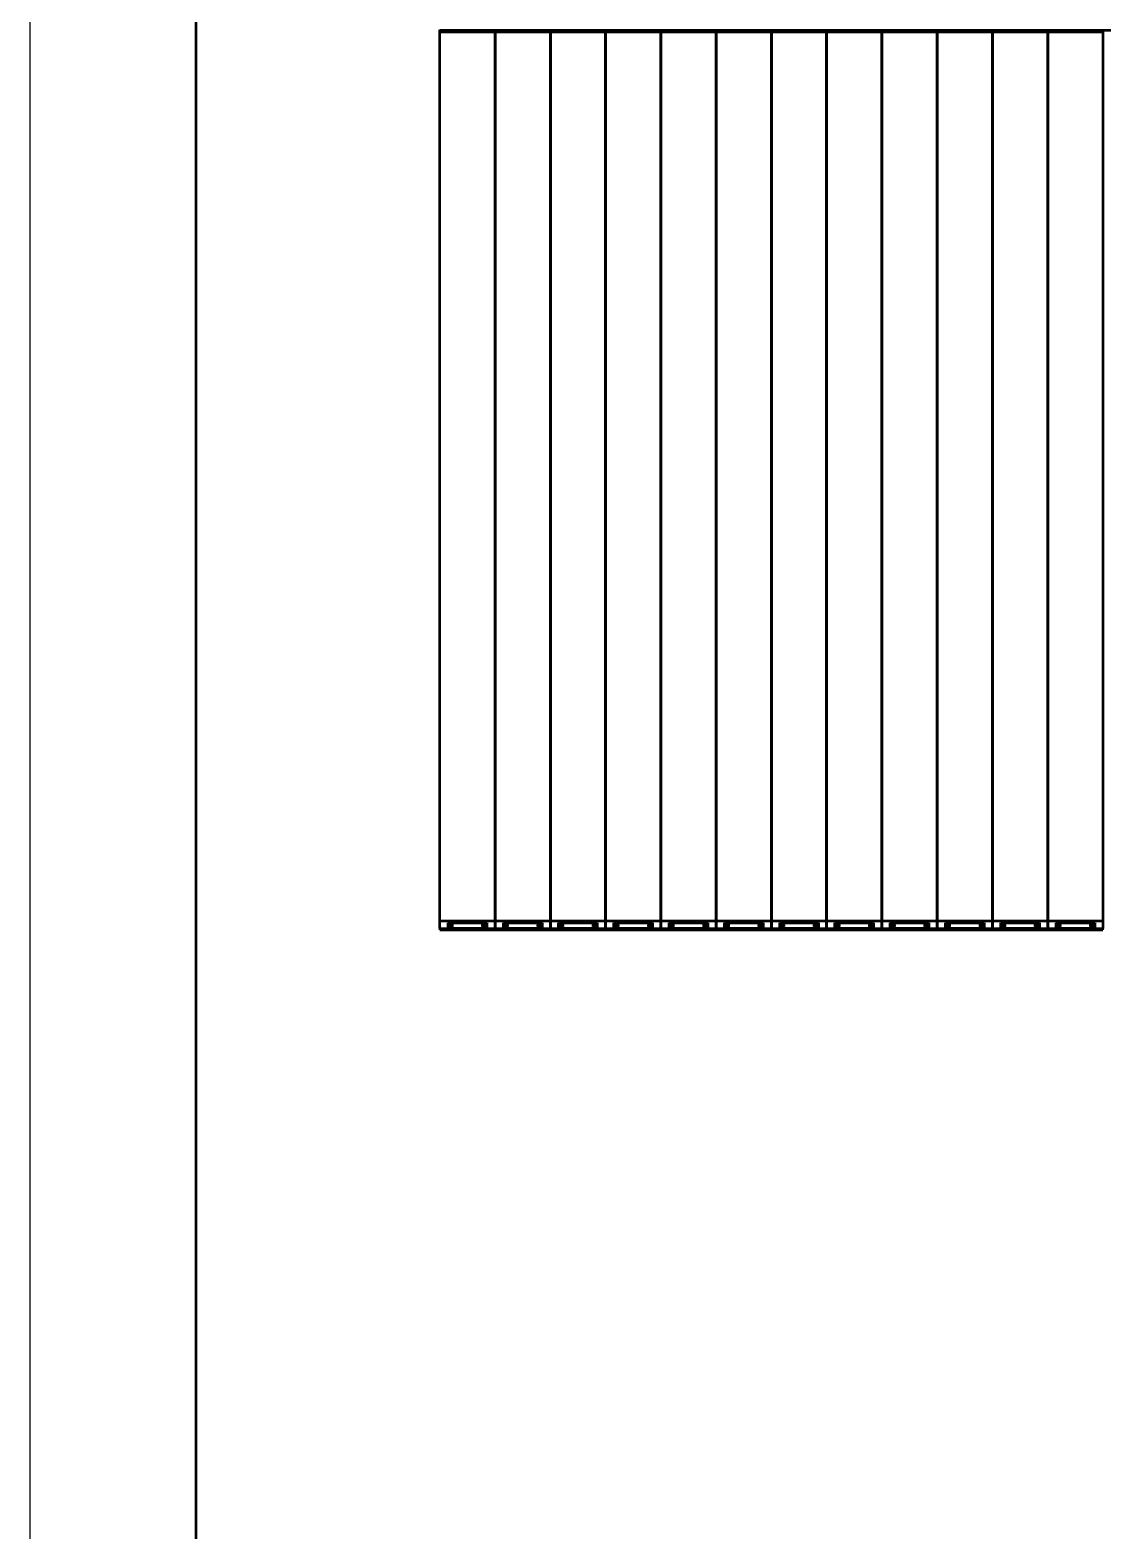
# Model space of a CAD drawing. Header units: millimetres. Extents: x 0 to 25230, y 0 to 17820.
# Drawn here: x 0 to 3883, y 8662 to 14094 of the extents above; entities that cross this region are included whole.
import ezdxf

# ---------------------------------------------------------------- set-up
doc = ezdxf.new("R2010")
doc.units = ezdxf.units.MM
doc.header["$LTSCALE"] = 30
for name, color, linetype, lineweight in [('Видимые тонкие (ГОСТ)', 7, 'Continuous', 35), ('Видимый контур (ГОСТ)', 7, 'Continuous', 50), ('Кромка (ГОСТ)', 7, 'Continuous', 50), ('Линия резьбы (ГОСТ)', 7, 'Continuous', 25)]:
    doc.layers.add(name, color=color, linetype=linetype, lineweight=lineweight)

# ---------------------------------------------------------------- blocks, each defined once
blk = doc.blocks.new('Рамки ГОСТ_ граница 594x841_2')
at = {"layer": 'Кромка (ГОСТ)', "lineweight": 25}
blk.add_line((0, 0), (0, 594), dxfattribs=at)
at = {"layer": 'Кромка (ГОСТ)'}
blk.add_line((20, 589), (20, 5), dxfattribs=at)

msp = doc.modelspace()

# ---------------------------------------------------------------- linework, layer by layer
at = {"layer": 'Видимые тонкие (ГОСТ)'}
for p, q in [((1483.0679, 10843.7067), (1513.0679, 10843.7067)), ((1483.0679, 10842.216), (1683.0679, 10842.216)), ((1653.0679, 10843.7067), (1683.0679, 10843.7067)), ((1683.0679, 10843.7067), (1713.0679, 10843.7067)), ((1683.0679, 10842.216), (1883.0679, 10842.216)), ((1853.0679, 10843.7067), (1883.0679, 10843.7067)), ((1883.0679, 10843.7067), (1913.0679, 10843.7067)), ((1883.0679, 10842.216), (2083.0679, 10842.216)), ((2053.0679, 10843.7067), (2083.0679, 10843.7067)), ((2083.0679, 10843.7067), (2113.0679, 10843.7067)), ((2083.0679, 10842.216), (2283.0679, 10842.216)), ((2253.0679, 10843.7067), (2283.0679, 10843.7067)), ((2283.0679, 10843.7067), (2313.0679, 10843.7067)), ((2283.0679, 10842.216), (2483.0679, 10842.216)), ((2453.0679, 10843.7067), (2483.0679, 10843.7067)), ((2483.0679, 10843.7067), (2513.0679, 10843.7067)), ((2483.0679, 10842.216), (2683.0679, 10842.216)), ((2653.0679, 10843.7067), (2683.0679, 10843.7067)), ((2683.0679, 10843.7067), (2713.0679, 10843.7067)), ((2683.0679, 10842.216), (2883.0679, 10842.216)), ((2853.0679, 10843.7067), (2883.0679, 10843.7067)), ((2883.0679, 10843.7067), (2913.0679, 10843.7067)), ((2883.0679, 10842.216), (3083.0679, 10842.216)), ((3053.0679, 10843.7067), (3083.0679, 10843.7067)), ((3083.0679, 10843.7067), (3113.0679, 10843.7067)), ((3083.0679, 10842.216), (3283.0679, 10842.216)), ((3253.0679, 10843.7067), (3283.0679, 10843.7067)), ((3283.0679, 10843.7067), (3313.0679, 10843.7067)), ((3283.0679, 10842.216), (3483.0679, 10842.216)), ((3453.0679, 10843.7067), (3483.0679, 10843.7067)), ((3483.0679, 10843.7067), (3513.0679, 10843.7067)), ((3483.0679, 10842.216), (3683.0679, 10842.216)), ((3653.0679, 10843.7067), (3683.0679, 10843.7067)), ((3683.0679, 10843.7067), (3713.0679, 10843.7067)), ((3683.0679, 10842.216), (3883.0679, 10842.216)), ((3853.0679, 10843.7067), (3883.0679, 10843.7067))]:
    msp.add_line(p, q, dxfattribs=at)
at = {"layer": 'Видимый контур (ГОСТ)'}
for p, q in [((1483.0679, 14092.9985), (1483.0679, 14094.7985)), ((1483.0679, 14092.9985), (6483.0679, 14092.9985)), ((1483.0679, 14087.8526), (1483.0679, 14092.9985)), ((1483.0679, 10868.7067), (1483.0679, 14087.8526)), ((1483.0679, 14087.8526), (1683.0679, 14087.8526)), ((1683.0679, 14087.8526), (1683.0679, 14092.9985)), ((1683.0679, 14092.9985), (1683.0679, 14087.8526)), ((1683.0679, 10868.7067), (1683.0679, 14087.8526)), ((1683.0679, 14087.8526), (1883.0679, 14087.8526)), ((1683.0679, 14087.8526), (1683.0679, 10868.7067)), ((1883.0679, 14087.8526), (1883.0679, 14092.9985)), ((1883.0679, 14092.9985), (1883.0679, 14087.8526)), ((1883.0679, 10868.7067), (1883.0679, 14087.8526)), ((1883.0679, 14087.8526), (2083.0679, 14087.8526)), ((1883.0679, 14087.8526), (1883.0679, 10868.7067)), ((2083.0679, 14087.8526), (2083.0679, 14092.9985)), ((2083.0679, 14092.9985), (2083.0679, 14087.8526)), ((2083.0679, 10868.7067), (2083.0679, 14087.8526)), ((2083.0679, 14087.8526), (2283.0679, 14087.8526)), ((2083.0679, 14087.8526), (2083.0679, 10868.7067)), ((2283.0679, 14087.8526), (2283.0679, 14092.9985)), ((2283.0679, 14092.9985), (2283.0679, 14087.8526)), ((2283.0679, 10868.7067), (2283.0679, 14087.8526)), ((2283.0679, 14087.8526), (2483.0679, 14087.8526)), ((2283.0679, 14087.8526), (2283.0679, 10868.7067)), ((2483.0679, 14087.8526), (2483.0679, 14092.9985)), ((2483.0679, 14092.9985), (2483.0679, 14087.8526)), ((2483.0679, 10868.7067), (2483.0679, 14087.8526)), ((2483.0679, 14087.8526), (2683.0679, 14087.8526)), ((2483.0679, 14087.8526), (2483.0679, 10868.7067)), ((2683.0679, 14087.8526), (2683.0679, 14092.9985)), ((2683.0679, 14092.9985), (2683.0679, 14087.8526)), ((2683.0679, 10868.7067), (2683.0679, 14087.8526)), ((2683.0679, 14087.8526), (2883.0679, 14087.8526)), ((2683.0679, 14087.8526), (2683.0679, 10868.7067)), ((2883.0679, 14087.8526), (2883.0679, 14092.9985)), ((2883.0679, 14092.9985), (2883.0679, 14087.8526)), ((2883.0679, 10868.7067), (2883.0679, 14087.8526)), ((2883.0679, 14087.8526), (3083.0679, 14087.8526)), ((2883.0679, 14087.8526), (2883.0679, 10868.7067)), ((3083.0679, 14087.8526), (3083.0679, 14092.9985)), ((3083.0679, 14092.9985), (3083.0679, 14087.8526)), ((3083.0679, 10868.7067), (3083.0679, 14087.8526)), ((3083.0679, 14087.8526), (3283.0679, 14087.8526)), ((3083.0679, 14087.8526), (3083.0679, 10868.7067)), ((3283.0679, 14087.8526), (3283.0679, 14092.9985)), ((3283.0679, 14092.9985), (3283.0679, 14087.8526)), ((3283.0679, 10868.7067), (3283.0679, 14087.8526)), ((3283.0679, 14087.8526), (3483.0679, 14087.8526)), ((3283.0679, 14087.8526), (3283.0679, 10868.7067)), ((3483.0679, 14087.8526), (3483.0679, 14092.9985)), ((3483.0679, 14092.9985), (3483.0679, 14087.8526)), ((3483.0679, 10868.7067), (3483.0679, 14087.8526)), ((3483.0679, 14087.8526), (3683.0679, 14087.8526)), ((3483.0679, 14087.8526), (3483.0679, 10868.7067)), ((3683.0679, 14087.8526), (3683.0679, 14092.9985)), ((3683.0679, 14092.9985), (3683.0679, 14087.8526)), ((3683.0679, 10868.7067), (3683.0679, 14087.8526)), ((3683.0679, 14087.8526), (3883.0679, 14087.8526)), ((3683.0679, 14087.8526), (3683.0679, 10868.7067)), ((3883.0679, 14092.9985), (3883.0679, 14087.8526)), ((3883.0679, 14087.8526), (3883.0679, 10868.7067)), ((1483.0679, 10843.7067), (1483.0679, 10868.7067)), ((1683.0679, 10868.7067), (1483.0679, 10868.7067)), ((1683.0679, 10843.7067), (1683.0679, 10868.7067)), ((1883.0679, 10868.7067), (1683.0679, 10868.7067)), ((1683.0679, 10868.7067), (1683.0679, 10843.7067)), ((1883.0679, 10843.7067), (1883.0679, 10868.7067)), ((2083.0679, 10868.7067), (1883.0679, 10868.7067)), ((1883.0679, 10868.7067), (1883.0679, 10843.7067)), ((2083.0679, 10843.7067), (2083.0679, 10868.7067)), ((2283.0679, 10868.7067), (2083.0679, 10868.7067)), ((2083.0679, 10868.7067), (2083.0679, 10843.7067)), ((2283.0679, 10843.7067), (2283.0679, 10868.7067)), ((2483.0679, 10868.7067), (2283.0679, 10868.7067)), ((2283.0679, 10868.7067), (2283.0679, 10843.7067)), ((2483.0679, 10843.7067), (2483.0679, 10868.7067)), ((2683.0679, 10868.7067), (2483.0679, 10868.7067)), ((2483.0679, 10868.7067), (2483.0679, 10843.7067)), ((2683.0679, 10843.7067), (2683.0679, 10868.7067)), ((2883.0679, 10868.7067), (2683.0679, 10868.7067)), ((2683.0679, 10868.7067), (2683.0679, 10843.7067)), ((2883.0679, 10843.7067), (2883.0679, 10868.7067)), ((3083.0679, 10868.7067), (2883.0679, 10868.7067)), ((2883.0679, 10868.7067), (2883.0679, 10843.7067)), ((3083.0679, 10843.7067), (3083.0679, 10868.7067)), ((3283.0679, 10868.7067), (3083.0679, 10868.7067)), ((3083.0679, 10868.7067), (3083.0679, 10843.7067)), ((3283.0679, 10843.7067), (3283.0679, 10868.7067)), ((3483.0679, 10868.7067), (3283.0679, 10868.7067)), ((3283.0679, 10868.7067), (3283.0679, 10843.7067)), ((3483.0679, 10843.7067), (3483.0679, 10868.7067)), ((3683.0679, 10868.7067), (3483.0679, 10868.7067)), ((3483.0679, 10868.7067), (3483.0679, 10843.7067)), ((3683.0679, 10843.7067), (3683.0679, 10868.7067)), ((3883.0679, 10868.7067), (3683.0679, 10868.7067)), ((3683.0679, 10868.7067), (3683.0679, 10843.7067)), ((3883.0679, 10868.7067), (3883.0679, 10843.7067)), ((1483.0679, 10842.216), (1483.0679, 10843.7067)), ((1483.0679, 10842.216), (1483.0679, 10837.8526)), ((1483.0679, 10837.8526), (1683.0679, 10837.8526)), ((1513.0679, 10862.7067), (1653.0679, 10862.7067)), ((1513.0679, 10842.7067), (1513.0679, 10862.7067)), ((1653.0679, 10842.7067), (1513.0679, 10842.7067)), ((1653.0679, 10862.7067), (1653.0679, 10842.7067)), ((1683.0679, 10842.216), (1683.0679, 10843.7067)), ((1683.0679, 10843.7067), (1683.0679, 10842.216)), ((1683.0679, 10842.216), (1683.0679, 10837.8526)), ((1683.0679, 10837.8526), (1683.0679, 10842.216)), ((1683.0679, 10837.8526), (1883.0679, 10837.8526)), ((1713.0679, 10862.7067), (1853.0679, 10862.7067)), ((1713.0679, 10842.7067), (1713.0679, 10862.7067)), ((1853.0679, 10842.7067), (1713.0679, 10842.7067)), ((1853.0679, 10862.7067), (1853.0679, 10842.7067)), ((1883.0679, 10842.216), (1883.0679, 10843.7067)), ((1883.0679, 10843.7067), (1883.0679, 10842.216)), ((1883.0679, 10842.216), (1883.0679, 10837.8526)), ((1883.0679, 10837.8526), (1883.0679, 10842.216)), ((1883.0679, 10837.8526), (2083.0679, 10837.8526)), ((1913.0679, 10862.7067), (2053.0679, 10862.7067)), ((1913.0679, 10842.7067), (1913.0679, 10862.7067)), ((2053.0679, 10842.7067), (1913.0679, 10842.7067)), ((2053.0679, 10862.7067), (2053.0679, 10842.7067)), ((2083.0679, 10842.216), (2083.0679, 10843.7067)), ((2083.0679, 10843.7067), (2083.0679, 10842.216)), ((2083.0679, 10842.216), (2083.0679, 10837.8526)), ((2083.0679, 10837.8526), (2083.0679, 10842.216)), ((2083.0679, 10837.8526), (2283.0679, 10837.8526)), ((2113.0679, 10862.7067), (2253.0679, 10862.7067)), ((2113.0679, 10842.7067), (2113.0679, 10862.7067)), ((2253.0679, 10842.7067), (2113.0679, 10842.7067)), ((2253.0679, 10862.7067), (2253.0679, 10842.7067)), ((2283.0679, 10842.216), (2283.0679, 10843.7067)), ((2283.0679, 10843.7067), (2283.0679, 10842.216)), ((2283.0679, 10842.216), (2283.0679, 10837.8526)), ((2283.0679, 10837.8526), (2283.0679, 10842.216)), ((2283.0679, 10837.8526), (2483.0679, 10837.8526)), ((2313.0679, 10862.7067), (2453.0679, 10862.7067)), ((2313.0679, 10842.7067), (2313.0679, 10862.7067)), ((2453.0679, 10842.7067), (2313.0679, 10842.7067)), ((2453.0679, 10862.7067), (2453.0679, 10842.7067)), ((2483.0679, 10842.216), (2483.0679, 10843.7067)), ((2483.0679, 10843.7067), (2483.0679, 10842.216)), ((2483.0679, 10842.216), (2483.0679, 10837.8526)), ((2483.0679, 10837.8526), (2483.0679, 10842.216)), ((2483.0679, 10837.8526), (2683.0679, 10837.8526)), ((2513.0679, 10862.7067), (2653.0679, 10862.7067)), ((2513.0679, 10842.7067), (2513.0679, 10862.7067)), ((2653.0679, 10842.7067), (2513.0679, 10842.7067)), ((2653.0679, 10862.7067), (2653.0679, 10842.7067)), ((2683.0679, 10842.216), (2683.0679, 10843.7067)), ((2683.0679, 10843.7067), (2683.0679, 10842.216)), ((2683.0679, 10842.216), (2683.0679, 10837.8526)), ((2683.0679, 10837.8526), (2683.0679, 10842.216)), ((2683.0679, 10837.8526), (2883.0679, 10837.8526)), ((2713.0679, 10862.7067), (2853.0679, 10862.7067)), ((2713.0679, 10842.7067), (2713.0679, 10862.7067)), ((2853.0679, 10842.7067), (2713.0679, 10842.7067)), ((2853.0679, 10862.7067), (2853.0679, 10842.7067)), ((2883.0679, 10842.216), (2883.0679, 10843.7067)), ((2883.0679, 10843.7067), (2883.0679, 10842.216)), ((2883.0679, 10842.216), (2883.0679, 10837.8526)), ((2883.0679, 10837.8526), (2883.0679, 10842.216)), ((2883.0679, 10837.8526), (3083.0679, 10837.8526)), ((2913.0679, 10862.7067), (3053.0679, 10862.7067)), ((2913.0679, 10842.7067), (2913.0679, 10862.7067)), ((3053.0679, 10842.7067), (2913.0679, 10842.7067)), ((3053.0679, 10862.7067), (3053.0679, 10842.7067)), ((3083.0679, 10842.216), (3083.0679, 10843.7067)), ((3083.0679, 10843.7067), (3083.0679, 10842.216)), ((3083.0679, 10842.216), (3083.0679, 10837.8526)), ((3083.0679, 10837.8526), (3083.0679, 10842.216)), ((3083.0679, 10837.8526), (3283.0679, 10837.8526)), ((3113.0679, 10862.7067), (3253.0679, 10862.7067)), ((3113.0679, 10842.7067), (3113.0679, 10862.7067)), ((3253.0679, 10842.7067), (3113.0679, 10842.7067)), ((3253.0679, 10862.7067), (3253.0679, 10842.7067)), ((3283.0679, 10842.216), (3283.0679, 10843.7067)), ((3283.0679, 10843.7067), (3283.0679, 10842.216)), ((3283.0679, 10842.216), (3283.0679, 10837.8526)), ((3283.0679, 10837.8526), (3283.0679, 10842.216)), ((3283.0679, 10837.8526), (3483.0679, 10837.8526)), ((3313.0679, 10862.7067), (3453.0679, 10862.7067)), ((3313.0679, 10842.7067), (3313.0679, 10862.7067)), ((3453.0679, 10842.7067), (3313.0679, 10842.7067)), ((3453.0679, 10862.7067), (3453.0679, 10842.7067)), ((3483.0679, 10842.216), (3483.0679, 10843.7067)), ((3483.0679, 10843.7067), (3483.0679, 10842.216)), ((3483.0679, 10842.216), (3483.0679, 10837.8526)), ((3483.0679, 10837.8526), (3483.0679, 10842.216)), ((3483.0679, 10837.8526), (3683.0679, 10837.8526)), ((3513.0679, 10862.7067), (3653.0679, 10862.7067)), ((3513.0679, 10842.7067), (3513.0679, 10862.7067)), ((3653.0679, 10842.7067), (3513.0679, 10842.7067)), ((3653.0679, 10862.7067), (3653.0679, 10842.7067)), ((3683.0679, 10842.216), (3683.0679, 10843.7067)), ((3683.0679, 10843.7067), (3683.0679, 10842.216)), ((3683.0679, 10842.216), (3683.0679, 10837.8526)), ((3683.0679, 10837.8526), (3683.0679, 10842.216)), ((3683.0679, 10837.8526), (3883.0679, 10837.8526)), ((3713.0679, 10862.7067), (3853.0679, 10862.7067)), ((3713.0679, 10842.7067), (3713.0679, 10862.7067)), ((3853.0679, 10842.7067), (3713.0679, 10842.7067)), ((3853.0679, 10862.7067), (3853.0679, 10842.7067)), ((3883.0679, 10843.7067), (3883.0679, 10842.216)), ((3883.0679, 10837.8526), (3883.0679, 10842.216))]:
    msp.add_line(p, q, dxfattribs=at)
for centre, radius in [((1523.0679, 10852.7067), 4.5), ((1523.0679, 10852.7067), 3), ((1523.0679, 10852.7067), 2.5), ((1643.0679, 10852.7067), 4.5), ((1643.0679, 10852.7067), 3), ((1643.0679, 10852.7067), 2.5), ((1723.0679, 10852.7067), 4.5), ((1723.0679, 10852.7067), 3), ((1723.0679, 10852.7067), 2.5), ((1843.0679, 10852.7067), 4.5), ((1843.0679, 10852.7067), 3), ((1843.0679, 10852.7067), 2.5), ((1923.0679, 10852.7067), 4.5), ((1923.0679, 10852.7067), 3), ((1923.0679, 10852.7067), 2.5), ((2043.0679, 10852.7067), 4.5), ((2043.0679, 10852.7067), 3), ((2043.0679, 10852.7067), 2.5), ((2123.0679, 10852.7067), 4.5), ((2123.0679, 10852.7067), 3), ((2123.0679, 10852.7067), 2.5), ((2243.0679, 10852.7067), 4.5), ((2243.0679, 10852.7067), 3), ((2243.0679, 10852.7067), 2.5), ((2323.0679, 10852.7067), 4.5), ((2323.0679, 10852.7067), 3), ((2323.0679, 10852.7067), 2.5), ((2443.0679, 10852.7067), 4.5), ((2443.0679, 10852.7067), 3), ((2443.0679, 10852.7067), 2.5), ((2523.0679, 10852.7067), 4.5), ((2523.0679, 10852.7067), 3), ((2523.0679, 10852.7067), 2.5), ((2643.0679, 10852.7067), 4.5), ((2643.0679, 10852.7067), 3), ((2643.0679, 10852.7067), 2.5), ((2723.0679, 10852.7067), 4.5), ((2723.0679, 10852.7067), 3), ((2723.0679, 10852.7067), 2.5), ((2843.0679, 10852.7067), 4.5), ((2843.0679, 10852.7067), 3), ((2843.0679, 10852.7067), 2.5), ((2923.0679, 10852.7067), 4.5), ((2923.0679, 10852.7067), 3), ((2923.0679, 10852.7067), 2.5), ((3043.0679, 10852.7067), 4.5), ((3043.0679, 10852.7067), 3), ((3043.0679, 10852.7067), 2.5), ((3123.0679, 10852.7067), 4.5), ((3123.0679, 10852.7067), 3), ((3123.0679, 10852.7067), 2.5), ((3243.0679, 10852.7067), 4.5), ((3243.0679, 10852.7067), 3), ((3243.0679, 10852.7067), 2.5), ((3323.0679, 10852.7067), 4.5), ((3323.0679, 10852.7067), 3), ((3323.0679, 10852.7067), 2.5), ((3443.0679, 10852.7067), 4.5), ((3443.0679, 10852.7067), 3), ((3443.0679, 10852.7067), 2.5), ((3523.0679, 10852.7067), 4.5), ((3523.0679, 10852.7067), 3), ((3523.0679, 10852.7067), 2.5), ((3643.0679, 10852.7067), 4.5), ((3643.0679, 10852.7067), 3), ((3643.0679, 10852.7067), 2.5), ((3723.0679, 10852.7067), 4.5), ((3723.0679, 10852.7067), 3), ((3723.0679, 10852.7067), 2.5), ((3843.0679, 10852.7067), 4.5), ((3843.0679, 10852.7067), 3), ((3843.0679, 10852.7067), 2.5)]:
    msp.add_circle(centre, radius, dxfattribs=at)
for points in [[(1518.0679, 10855.5934), (1520.5679, 10857.0368), (1523.0679, 10858.4802)], [(1518.0679, 10849.8199), (1518.0679, 10852.7067), (1518.0679, 10855.5934)], [(1523.0679, 10846.9332), (1520.5679, 10848.3766), (1518.0679, 10849.8199)], [(1523.0679, 10858.4802), (1525.5679, 10857.0368), (1528.0679, 10855.5934)], [(1528.0679, 10849.8199), (1525.5679, 10848.3766), (1523.0679, 10846.9332)], [(1528.0679, 10855.5934), (1528.0679, 10852.7067), (1528.0679, 10849.8199)], [(1638.0679, 10855.5934), (1640.5679, 10857.0368), (1643.0679, 10858.4802)], [(1638.0679, 10849.8199), (1638.0679, 10852.7067), (1638.0679, 10855.5934)], [(1643.0679, 10846.9332), (1640.5679, 10848.3766), (1638.0679, 10849.8199)], [(1643.0679, 10858.4802), (1645.5679, 10857.0368), (1648.0679, 10855.5934)], [(1648.0679, 10849.8199), (1645.5679, 10848.3766), (1643.0679, 10846.9332)], [(1648.0679, 10855.5934), (1648.0679, 10852.7067), (1648.0679, 10849.8199)], [(1718.0679, 10855.5934), (1720.5679, 10857.0368), (1723.0679, 10858.4802)], [(1718.0679, 10849.8199), (1718.0679, 10852.7067), (1718.0679, 10855.5934)], [(1723.0679, 10846.9332), (1720.5679, 10848.3766), (1718.0679, 10849.8199)], [(1723.0679, 10858.4802), (1725.5679, 10857.0368), (1728.0679, 10855.5934)], [(1728.0679, 10849.8199), (1725.5679, 10848.3766), (1723.0679, 10846.9332)], [(1728.0679, 10855.5934), (1728.0679, 10852.7067), (1728.0679, 10849.8199)], [(1838.0679, 10855.5934), (1840.5679, 10857.0368), (1843.0679, 10858.4802)], [(1838.0679, 10849.8199), (1838.0679, 10852.7067), (1838.0679, 10855.5934)], [(1843.0679, 10846.9332), (1840.5679, 10848.3766), (1838.0679, 10849.8199)], [(1843.0679, 10858.4802), (1845.5679, 10857.0368), (1848.0679, 10855.5934)], [(1848.0679, 10849.8199), (1845.5679, 10848.3766), (1843.0679, 10846.9332)], [(1848.0679, 10855.5934), (1848.0679, 10852.7067), (1848.0679, 10849.8199)], [(1918.0679, 10855.5934), (1920.5679, 10857.0368), (1923.0679, 10858.4802)], [(1918.0679, 10849.8199), (1918.0679, 10852.7067), (1918.0679, 10855.5934)], [(1923.0679, 10846.9332), (1920.5679, 10848.3766), (1918.0679, 10849.8199)], [(1923.0679, 10858.4802), (1925.5679, 10857.0368), (1928.0679, 10855.5934)], [(1928.0679, 10849.8199), (1925.5679, 10848.3766), (1923.0679, 10846.9332)], [(1928.0679, 10855.5934), (1928.0679, 10852.7067), (1928.0679, 10849.8199)], [(2038.0679, 10855.5934), (2040.5679, 10857.0368), (2043.0679, 10858.4802)], [(2038.0679, 10849.8199), (2038.0679, 10852.7067), (2038.0679, 10855.5934)], [(2043.0679, 10846.9332), (2040.5679, 10848.3766), (2038.0679, 10849.8199)], [(2043.0679, 10858.4802), (2045.5679, 10857.0368), (2048.0679, 10855.5934)], [(2048.0679, 10849.8199), (2045.5679, 10848.3766), (2043.0679, 10846.9332)], [(2048.0679, 10855.5934), (2048.0679, 10852.7067), (2048.0679, 10849.8199)], [(2118.0679, 10855.5934), (2120.5679, 10857.0368), (2123.0679, 10858.4802)], [(2118.0679, 10849.8199), (2118.0679, 10852.7067), (2118.0679, 10855.5934)], [(2123.0679, 10846.9332), (2120.5679, 10848.3766), (2118.0679, 10849.8199)], [(2123.0679, 10858.4802), (2125.5679, 10857.0368), (2128.0679, 10855.5934)], [(2128.0679, 10849.8199), (2125.5679, 10848.3766), (2123.0679, 10846.9332)], [(2128.0679, 10855.5934), (2128.0679, 10852.7067), (2128.0679, 10849.8199)], [(2238.0679, 10855.5934), (2240.5679, 10857.0368), (2243.0679, 10858.4802)], [(2238.0679, 10849.8199), (2238.0679, 10852.7067), (2238.0679, 10855.5934)], [(2243.0679, 10846.9332), (2240.5679, 10848.3766), (2238.0679, 10849.8199)], [(2243.0679, 10858.4802), (2245.5679, 10857.0368), (2248.0679, 10855.5934)], [(2248.0679, 10849.8199), (2245.5679, 10848.3766), (2243.0679, 10846.9332)], [(2248.0679, 10855.5934), (2248.0679, 10852.7067), (2248.0679, 10849.8199)], [(2318.0679, 10855.5934), (2320.5679, 10857.0368), (2323.0679, 10858.4802)], [(2318.0679, 10849.8199), (2318.0679, 10852.7067), (2318.0679, 10855.5934)], [(2323.0679, 10846.9332), (2320.5679, 10848.3766), (2318.0679, 10849.8199)], [(2323.0679, 10858.4802), (2325.5679, 10857.0368), (2328.0679, 10855.5934)], [(2328.0679, 10849.8199), (2325.5679, 10848.3766), (2323.0679, 10846.9332)], [(2328.0679, 10855.5934), (2328.0679, 10852.7067), (2328.0679, 10849.8199)], [(2438.0679, 10855.5934), (2440.5679, 10857.0368), (2443.0679, 10858.4802)], [(2438.0679, 10849.8199), (2438.0679, 10852.7067), (2438.0679, 10855.5934)], [(2443.0679, 10846.9332), (2440.5679, 10848.3766), (2438.0679, 10849.8199)], [(2443.0679, 10858.4802), (2445.5679, 10857.0368), (2448.0679, 10855.5934)], [(2448.0679, 10849.8199), (2445.5679, 10848.3766), (2443.0679, 10846.9332)], [(2448.0679, 10855.5934), (2448.0679, 10852.7067), (2448.0679, 10849.8199)], [(2518.0679, 10855.5934), (2520.5679, 10857.0368), (2523.0679, 10858.4802)], [(2518.0679, 10849.8199), (2518.0679, 10852.7067), (2518.0679, 10855.5934)], [(2523.0679, 10846.9332), (2520.5679, 10848.3766), (2518.0679, 10849.8199)], [(2523.0679, 10858.4802), (2525.5679, 10857.0368), (2528.0679, 10855.5934)], [(2528.0679, 10849.8199), (2525.5679, 10848.3766), (2523.0679, 10846.9332)], [(2528.0679, 10855.5934), (2528.0679, 10852.7067), (2528.0679, 10849.8199)], [(2638.0679, 10855.5934), (2640.5679, 10857.0368), (2643.0679, 10858.4802)], [(2638.0679, 10849.8199), (2638.0679, 10852.7067), (2638.0679, 10855.5934)], [(2643.0679, 10846.9332), (2640.5679, 10848.3766), (2638.0679, 10849.8199)], [(2643.0679, 10858.4802), (2645.5679, 10857.0368), (2648.0679, 10855.5934)], [(2648.0679, 10849.8199), (2645.5679, 10848.3766), (2643.0679, 10846.9332)], [(2648.0679, 10855.5934), (2648.0679, 10852.7067), (2648.0679, 10849.8199)], [(2718.0679, 10855.5934), (2720.5679, 10857.0368), (2723.0679, 10858.4802)], [(2718.0679, 10849.8199), (2718.0679, 10852.7067), (2718.0679, 10855.5934)], [(2723.0679, 10846.9332), (2720.5679, 10848.3766), (2718.0679, 10849.8199)], [(2723.0679, 10858.4802), (2725.5679, 10857.0368), (2728.0679, 10855.5934)], [(2728.0679, 10849.8199), (2725.5679, 10848.3766), (2723.0679, 10846.9332)], [(2728.0679, 10855.5934), (2728.0679, 10852.7067), (2728.0679, 10849.8199)], [(2838.0679, 10855.5934), (2840.5679, 10857.0368), (2843.0679, 10858.4802)], [(2838.0679, 10849.8199), (2838.0679, 10852.7067), (2838.0679, 10855.5934)], [(2843.0679, 10846.9332), (2840.5679, 10848.3766), (2838.0679, 10849.8199)], [(2843.0679, 10858.4802), (2845.5679, 10857.0368), (2848.0679, 10855.5934)], [(2848.0679, 10849.8199), (2845.5679, 10848.3766), (2843.0679, 10846.9332)], [(2848.0679, 10855.5934), (2848.0679, 10852.7067), (2848.0679, 10849.8199)], [(2918.0679, 10855.5934), (2920.5679, 10857.0368), (2923.0679, 10858.4802)], [(2918.0679, 10849.8199), (2918.0679, 10852.7067), (2918.0679, 10855.5934)], [(2923.0679, 10846.9332), (2920.5679, 10848.3766), (2918.0679, 10849.8199)], [(2923.0679, 10858.4802), (2925.5679, 10857.0368), (2928.0679, 10855.5934)], [(2928.0679, 10849.8199), (2925.5679, 10848.3766), (2923.0679, 10846.9332)], [(2928.0679, 10855.5934), (2928.0679, 10852.7067), (2928.0679, 10849.8199)], [(3038.0679, 10855.5934), (3040.5679, 10857.0368), (3043.0679, 10858.4802)], [(3038.0679, 10849.8199), (3038.0679, 10852.7067), (3038.0679, 10855.5934)], [(3043.0679, 10846.9332), (3040.5679, 10848.3766), (3038.0679, 10849.8199)], [(3043.0679, 10858.4802), (3045.5679, 10857.0368), (3048.0679, 10855.5934)], [(3048.0679, 10849.8199), (3045.5679, 10848.3766), (3043.0679, 10846.9332)], [(3048.0679, 10855.5934), (3048.0679, 10852.7067), (3048.0679, 10849.8199)], [(3118.0679, 10855.5934), (3120.5679, 10857.0368), (3123.0679, 10858.4802)], [(3118.0679, 10849.8199), (3118.0679, 10852.7067), (3118.0679, 10855.5934)], [(3123.0679, 10846.9332), (3120.5679, 10848.3766), (3118.0679, 10849.8199)], [(3123.0679, 10858.4802), (3125.5679, 10857.0368), (3128.0679, 10855.5934)], [(3128.0679, 10849.8199), (3125.5679, 10848.3766), (3123.0679, 10846.9332)], [(3128.0679, 10855.5934), (3128.0679, 10852.7067), (3128.0679, 10849.8199)], [(3238.0679, 10855.5934), (3240.5679, 10857.0368), (3243.0679, 10858.4802)], [(3238.0679, 10849.8199), (3238.0679, 10852.7067), (3238.0679, 10855.5934)], [(3243.0679, 10846.9332), (3240.5679, 10848.3766), (3238.0679, 10849.8199)], [(3243.0679, 10858.4802), (3245.5679, 10857.0368), (3248.0679, 10855.5934)], [(3248.0679, 10849.8199), (3245.5679, 10848.3766), (3243.0679, 10846.9332)], [(3248.0679, 10855.5934), (3248.0679, 10852.7067), (3248.0679, 10849.8199)], [(3318.0679, 10855.5934), (3320.5679, 10857.0368), (3323.0679, 10858.4802)], [(3318.0679, 10849.8199), (3318.0679, 10852.7067), (3318.0679, 10855.5934)], [(3323.0679, 10846.9332), (3320.5679, 10848.3766), (3318.0679, 10849.8199)], [(3323.0679, 10858.4802), (3325.5679, 10857.0368), (3328.0679, 10855.5934)], [(3328.0679, 10849.8199), (3325.5679, 10848.3766), (3323.0679, 10846.9332)], [(3328.0679, 10855.5934), (3328.0679, 10852.7067), (3328.0679, 10849.8199)], [(3438.0679, 10855.5934), (3440.5679, 10857.0368), (3443.0679, 10858.4802)], [(3438.0679, 10849.8199), (3438.0679, 10852.7067), (3438.0679, 10855.5934)], [(3443.0679, 10846.9332), (3440.5679, 10848.3766), (3438.0679, 10849.8199)], [(3443.0679, 10858.4802), (3445.5679, 10857.0368), (3448.0679, 10855.5934)], [(3448.0679, 10849.8199), (3445.5679, 10848.3766), (3443.0679, 10846.9332)], [(3448.0679, 10855.5934), (3448.0679, 10852.7067), (3448.0679, 10849.8199)], [(3518.0679, 10855.5934), (3520.5679, 10857.0368), (3523.0679, 10858.4802)], [(3518.0679, 10849.8199), (3518.0679, 10852.7067), (3518.0679, 10855.5934)], [(3523.0679, 10846.9332), (3520.5679, 10848.3766), (3518.0679, 10849.8199)], [(3523.0679, 10858.4802), (3525.5679, 10857.0368), (3528.0679, 10855.5934)], [(3528.0679, 10849.8199), (3525.5679, 10848.3766), (3523.0679, 10846.9332)], [(3528.0679, 10855.5934), (3528.0679, 10852.7067), (3528.0679, 10849.8199)], [(3638.0679, 10855.5934), (3640.5679, 10857.0368), (3643.0679, 10858.4802)], [(3638.0679, 10849.8199), (3638.0679, 10852.7067), (3638.0679, 10855.5934)], [(3643.0679, 10846.9332), (3640.5679, 10848.3766), (3638.0679, 10849.8199)], [(3643.0679, 10858.4802), (3645.5679, 10857.0368), (3648.0679, 10855.5934)], [(3648.0679, 10849.8199), (3645.5679, 10848.3766), (3643.0679, 10846.9332)], [(3648.0679, 10855.5934), (3648.0679, 10852.7067), (3648.0679, 10849.8199)], [(3718.0679, 10855.5934), (3720.5679, 10857.0368), (3723.0679, 10858.4802)], [(3718.0679, 10849.8199), (3718.0679, 10852.7067), (3718.0679, 10855.5934)], [(3723.0679, 10846.9332), (3720.5679, 10848.3766), (3718.0679, 10849.8199)], [(3723.0679, 10858.4802), (3725.5679, 10857.0368), (3728.0679, 10855.5934)], [(3728.0679, 10849.8199), (3725.5679, 10848.3766), (3723.0679, 10846.9332)], [(3728.0679, 10855.5934), (3728.0679, 10852.7067), (3728.0679, 10849.8199)], [(3838.0679, 10855.5934), (3840.5679, 10857.0368), (3843.0679, 10858.4802)], [(3838.0679, 10849.8199), (3838.0679, 10852.7067), (3838.0679, 10855.5934)], [(3843.0679, 10846.9332), (3840.5679, 10848.3766), (3838.0679, 10849.8199)], [(3843.0679, 10858.4802), (3845.5679, 10857.0368), (3848.0679, 10855.5934)], [(3848.0679, 10849.8199), (3845.5679, 10848.3766), (3843.0679, 10846.9332)], [(3848.0679, 10855.5934), (3848.0679, 10852.7067), (3848.0679, 10849.8199)]]:
    msp.add_rational_spline(points, [1, 1.15470053838, 1], degree=2, dxfattribs=at)
at = {"layer": 'Линия резьбы (ГОСТ)'}
for centre, start, end in [((1523.0679, 10852.7067), 260, 170), ((1643.0679, 10852.7067), 80, 350), ((1723.0679, 10852.7067), 260, 170), ((1843.0679, 10852.7067), 80, 350), ((1923.0679, 10852.7067), 260, 170), ((2043.0679, 10852.7067), 80, 350), ((2123.0679, 10852.7067), 260, 170), ((2243.0679, 10852.7067), 80, 350), ((2323.0679, 10852.7067), 260, 170), ((2443.0679, 10852.7067), 80, 350), ((2523.0679, 10852.7067), 260, 170), ((2643.0679, 10852.7067), 80, 350), ((2723.0679, 10852.7067), 260, 170), ((2843.0679, 10852.7067), 80, 350), ((2923.0679, 10852.7067), 260, 170), ((3043.0679, 10852.7067), 80, 350), ((3123.0679, 10852.7067), 260, 170), ((3243.0679, 10852.7067), 80, 350), ((3323.0679, 10852.7067), 260, 170), ((3443.0679, 10852.7067), 80, 350), ((3523.0679, 10852.7067), 260, 170), ((3643.0679, 10852.7067), 80, 350), ((3723.0679, 10852.7067), 260, 170), ((3843.0679, 10852.7067), 80, 350)]:
    msp.add_arc(centre, 2.401, start, end, dxfattribs=at)

# ---------------------------------------------------------------- block references
at = {"xscale": 30, "yscale": 30, "zscale": 30}
msp.add_blockref('Рамки ГОСТ_ граница 594x841_2', (0, 0), dxfattribs=at)

doc.saveas('drawing.dxf')
